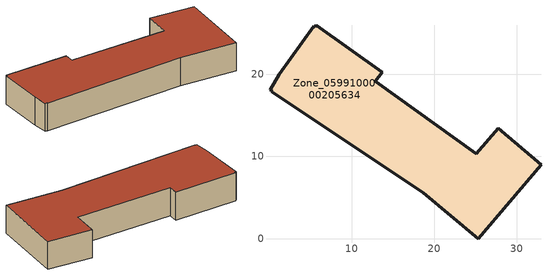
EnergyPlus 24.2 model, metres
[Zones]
Zone_0599100000205634
 floor ground (C_G): 5.38,25.84 5.53,25.73 5.67,25.94 13.67,20.24 12.85,19.11 25.08,10.31 27.76,13.44 32.97,8.96 25.37,0 18.69,5.58 0.28,17.86 0.32,17.92 0.04,18.11 1.16,19.96 z0
 wall outside (C_F): 5.38,25.84 1.16,19.96 0.04,18.11 0.32,17.92 0.28,17.86 18.69,5.58 25.37,0 32.97,8.96 27.76,13.44 25.08,10.31 12.85,19.11 13.67,20.24 5.67,25.94 5.53,25.73 5.38,25.84 z0:4.32
 roof outside (C_R): 5.53,25.73 5.38,25.84 1.16,19.96 0.04,18.11 0.32,17.92 0.28,17.86 18.69,5.58 25.37,0 32.97,8.96 27.76,13.44 25.08,10.31 12.85,19.11 13.67,20.24 5.67,25.94 z4.32
[BUILDING]
Pand.0599100000205634: North Axis=0; Terrain=City; Loads Convergence Tolerance Value=0.04; Temperature Convergence Tolerance Value=0.4; Solar Distribution=FullExterior; Maximum Number of Warmup Days=25; Minimum Number of Warmup Days=1
[Site:Location]
Rotterdam.The.Hague.AP_ZH_NLD Design_Conditions: Latitude=51.96; Longitude=4.45; Time Zone=1; Elevation=-4.5
[SITE:GROUNDTEMPERATURE:BUILDINGSURFACE]
18, 18, 18, 18, 18, 18, 18, 18, 18, 18, 18, 18
[MATERIAL] Thermal Absorptance=0.9; Solar Absorptance=0.7; Visible Absorptance=0.7
Name | Roughness | Thickness | Conductivity | Density | Specific Heat
G.D.1965 | MediumSmooth | 0.15 | 1 | 540 | 1210
F.D.1965 | Rough | 0.3 | 0.857143 | 1920 | 840
R.D.1965 | MediumRough | 0.2 | 0.08 | 1500 | 1000
[CONSTRUCTION]
C_G: G.D.1965
C_F: F.D.1965
C_R: R.D.1965
[ZONE]
Zone_0599100000205634: Type=1; Multiplier=1; Ceiling Height=Autocalculate; Volume=Autocalculate; Floor Area=autocalculate; Part of Total Floor Area=Yes
[ZONEINFILTRATION:DESIGNFLOWRATE]
Infil_Zone_0599100000205634: Zone or ZoneList or Space or SpaceList=Zone_0599100000205634; Schedule=AlwaysOn; Design Flow Rate Calculation Method=Flow/Area; Flow Rate per Floor Area=0.0042; Constant Term Coefficient=1; Temperature Term Coefficient=0; Velocity Term Coefficient=0; Velocity Squared Term Coefficient=0
[HVACTEMPLATE:ZONE:IDEALLOADSAIRSYSTEM]
Zone_0599100000205634: Maximum Heating Supply Air Temperature=50; Minimum Cooling Supply Air Temperature=13; Maximum Heating Supply Air Humidity Ratio=0.0156; Minimum Cooling Supply Air Humidity Ratio=0.0077; Heating Limit=NoLimit; Cooling Limit=NoLimit; Dehumidification Control Type=ConstantSensibleHeatRatio; Cooling Sensible Heat Ratio=0.7; Dehumidification Setpoint=60; Humidification Control Type=None; Humidification Setpoint=30; Outdoor Air Method=None; Outdoor Air Flow Rate per Person=0.00944; Outdoor Air Flow Rate per Zone Floor Area=0; Outdoor Air Flow Rate per Zone=0; Demand Controlled Ventilation Type=None; Outdoor Air Economizer Type=NoEconomizer; Heat Recovery Type=None; Sensible Heat Recovery Effectiveness=0.7; Latent Heat Recovery Effectiveness=0.65
[ZONECONTROL:THERMOSTAT]
ThermostatControl_Zone_0599100000205634: Zone or ZoneList=Zone_0599100000205634; Control Type Schedule=DualSetpointControlType; Control 1=Thermostat_Zone_0599100000205634; Temperature Difference Between Cutout And Setpoint=0
[THERMOSTATSETPOINT:DUALSETPOINT]
Thermostat_Zone_0599100000205634: Heating Setpoint Temperature Schedule=HeatingSetpoint_Zone_0599100000205634; Cooling Setpoint Temperature Schedule=CoolingSetpoint_Zone_0599100000205634
[SCHEDULE:COMPACT]
HeatingSetpoint_Zone_0599100000205634: Through: 12/31, For: AllDays, Until: 24:00, 21
CoolingSetpoint_Zone_0599100000205634: Through: 12/31, For: AllDays, Until: 24:00, 24
DualSetpointControlType: Through: 12/31, For: AllDays, Until: 24:00, 4
AlwaysOn: Through: 12/31, For: AllDays, Until: 24:00, 1
